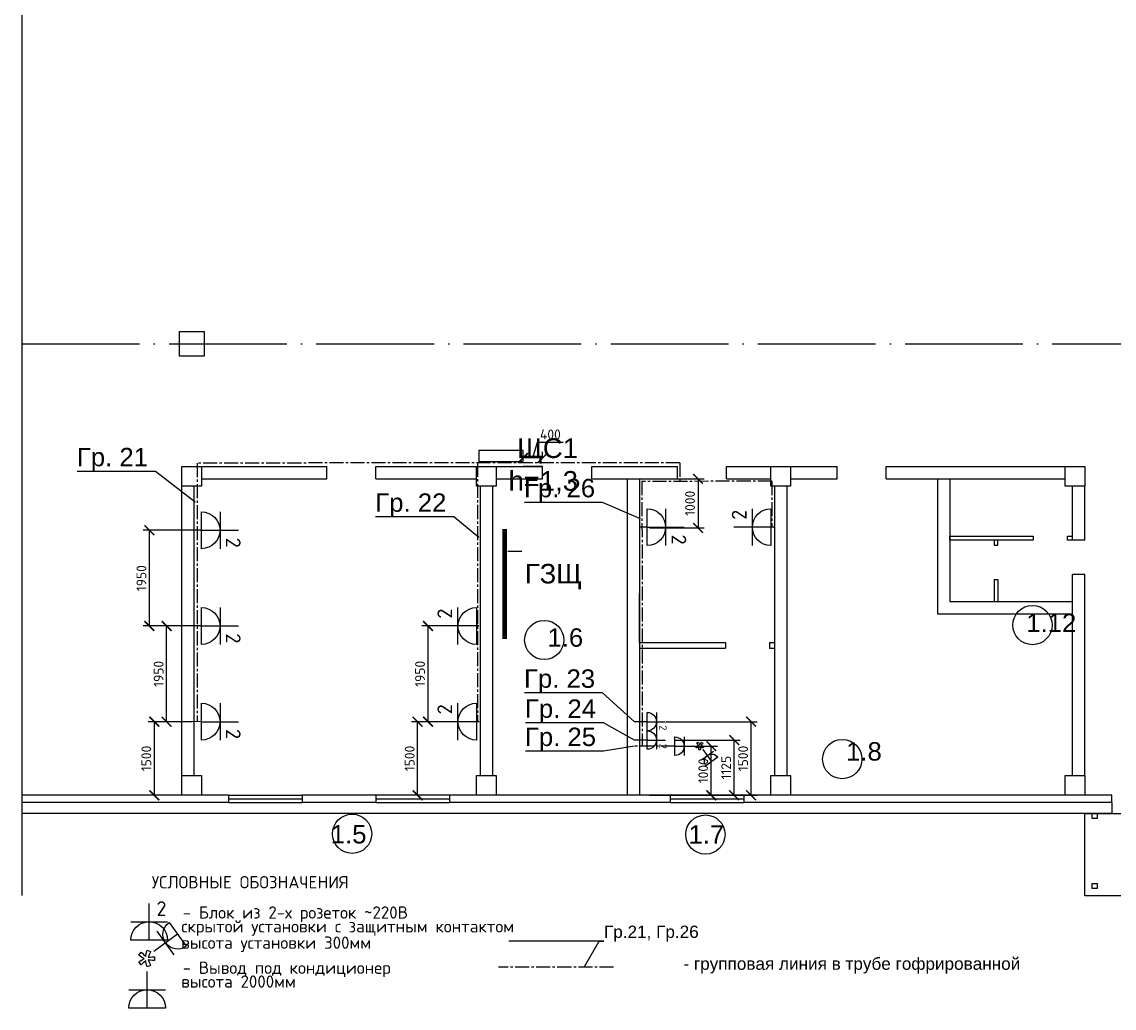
# Model space of a CAD drawing. Header units: millimetres. Extents: x -7047 to 653546, y -441812 to -147059.
# Drawn here: x 170820 to 193082, y -377499 to -357399 of the extents above; entities that cross this region are included whole.
import ezdxf
from ezdxf import colors
from ezdxf.entities.mleader import LeaderData, LeaderLine
from ezdxf.enums import TextEntityAlignment as Align
from ezdxf.math import Vec2, Vec3

# ---------------------------------------------------------------- set-up
doc = ezdxf.new("R2010")
doc.units = ezdxf.units.MM
doc.header["$PDMODE"] = 3
for name, pattern in [('ACAD_ISO04W100', [30, 24, -3, 0, -3]), ('CENTERX2', [4, 2.5, -0.5, 0.5, -0.5]), ('осевая2', [28.575, 19.05, -3.175, 3.175, -3.175])]:
    doc.linetypes.add(name, pattern=pattern)
for name, color, linetype, lineweight in [('$Osveshenie', 240, 'Continuous', 15), ('$Оbорудование', 173, 'Continuous', 20), ('$Оbорудование @ 1', 173, 'Continuous', 20), ('$Оbорудование @ 150', 173, 'Continuous', 20), ('$Оbорудование @ 60', 173, 'Continuous', 20), ('1-Колонна', 244, 'Continuous', 60), ('1-Металл тонк', 107, 'Continuous', 15), ('1-Номр помещения', 173, 'Continuous', 20), ('1-Окна', 133, 'Continuous', 9), ('1-Стена Газоbетонная', 194, 'Continuous', 60), ('1-Стена сэндвич-панель', 157, 'Continuous', 60), ('1-Стена тонкая', 149, 'Continuous', 13), ('1-Цоколь', 249, 'Continuous', 15), ('Ось', 251, 'ACAD_ISO04W100', 9)]:
    doc.layers.add(name, color=color, linetype=linetype, lineweight=lineweight)
for name, color, linetype in [('$TEXT', 250, 'Continuous'), ('$ZAPEMLENIE', 30, 'Continuous'), ('1 этаж', 7, 'Continuous')]:
    doc.layers.add(name, color=color, linetype=linetype)
doc.styles.add('Arial Annotative', font='arial.ttf', dxfattribs={"height": 2.5})
doc.styles.add('GOST_B 0.0', font='isocpeur.ttf')
doc.styles.add('Анно2.0', font='arial.ttf', dxfattribs={"height": 2})
doc.styles.add('Аннот2.5', font='arial.ttf', dxfattribs={"height": 2.5})
doc.styles.add('ГОСТ', font='isocpeur.ttf')
doc.dimstyles.new('100', dxfattribs={"dimscale": 100, "dimtxt": 2, "dimasz": 2, "dimexe": 1.25, "dimexo": 2, "dimtad": 1, "dimdec": 0, "dimtxsty": 'ГОСТ', "dimblk": 'ARCHTICK', "dimcen": 2.5, "dimadec": 0, "dimazin": 0, "dimtfac": 1, "dimtdec": 0, "dimtmove": 1, "dimatfit": 3, "dimfxl": 1, "dimtvp": 1, "dimtolj": 1, "dimtzin": 0, "dimarcsym": 0})

# ---------------------------------------------------------------- blocks, each defined once
blk = doc.blocks.new('$БлокРозеток 2п+PEскрыт_IP2X')
at = {"layer": '$Оbорудование', "lineweight": 20}
for points in [[(0, 0), (0, 5)], [(-2.5, 2.5), (2.5, 2.5)]]:
    blk.add_lwpolyline(points, dxfattribs=at)
blk.add_lwpolyline([(-2.5, 0, -1), (2.5, 0), (-2.5, 0)], format="xyb", dxfattribs=at)
at = {"style": 'GOST_B 0.0'}
blk.add_attdef('КОЛИЧЕСТВОРОЗЕТОК', text='', height=2, dxfattribs=at).set_placement((1, 2.7), align=Align.BOTTOM_LEFT)
blk = doc.blocks.new('_ArchTick')
at = {"color": 0, "linetype": 'ByBlock', "const_width": 0.15}
blk.add_lwpolyline([(-0.5, -0.5), (0.5, 0.5)], dxfattribs=at)
blk = doc.blocks.new('_None')
blk = doc.blocks.new('$Розетка 2п+PEcкрыт_IP2x')
at = {"layer": '$Оbорудование', "lineweight": 20}
for points in [[(0, 0), (0, 5)], [(-2.5, 2.5), (2.5, 2.5)]]:
    blk.add_lwpolyline(points, dxfattribs=at)
blk.add_lwpolyline([(-2.5, 0, -1), (2.5, 0), (-2.5, 0)], format="xyb", dxfattribs=at)
blk = doc.blocks.new('*U184')
at = {"layer": '$Оbорудование @ 1', "rotation": 35.85142707695863}
blk.add_blockref('$Розетка 2п+PEcкрыт_IP2x', (156, 98), dxfattribs=at)
at = {"layer": '$Оbорудование @ 60', "xscale": 60, "yscale": 60, "zscale": 60, "rotation": 35.85142707695862}
blk.add_blockref('$Розетка 2п+PEcкрыт_IP2x', (156, 98), dxfattribs=at)
blk = doc.blocks.new('вывод кондиционер')
for p, q in [((-154, 471), (-124, 493)), ((-58, 493), (-27, 471)), ((-163, 373), (-174, 409)), ((-163, 373), (-163, 373)), ((-74, 334), (-110, 334)), ((-7, 409), (-19, 374))]:
    blk.add_line(p, q)
for points in [[(-113, 423), (-133, 446), (-147, 462), (-154, 471)], [(-124, 493), (-115, 479), (-104, 461), (-92, 438)], [(-92, 438), (-83, 456), (-72, 474), (-58, 493)], [(-27, 471), (-41, 452), (-55, 436), (-70, 422)], [(-174, 409), (-147, 417), (-127, 422), (-113, 423)], [(-104, 398), (-124, 388), (-144, 380), (-163, 373)], [(-110, 334), (-109, 365), (-107, 386), (-104, 398)], [(-19, 374), (-35, 379), (-55, 387), (-79, 398)], [(-79, 398), (-75, 371), (-73, 350), (-74, 334)], [(-70, 422), (-57, 421), (-35, 417), (-7, 409)]]:
    blk.add_open_spline(points, degree=3)
at = {"layer": '$Оbорудование', "color": 1, "linetype": 'ByBlock'}
blk.add_blockref('*U184', (0, 0), dxfattribs=at)
blk = doc.blocks.new('*D111')
at = {"layer": '$Оbорудование', "color": 0, "lineweight": -2, "transparency": 16777216}
for p, q in [((174284, -371661), (173395, -371661)), ((173520, -371661), (173520, -373161)), ((174284, -373161), (173395, -373161))]:
    blk.add_line(p, q, dxfattribs=at)
at = {"layer": 'Defpoints', "color": 0, "linetype": 'ByBlock', "transparency": 16777216}
for p in [(174484, -371661), (173520, -373161), (174484, -373161)]:
    blk.add_point(p, dxfattribs=at)
at = {"layer": '$Оbорудование', "color": 0, "linetype": 'ByBlock', "lineweight": -2, "transparency": 16777216, "xscale": 200, "yscale": 200, "zscale": 200}
for p, rotation in [((173520, -371661), 90), ((173520, -373161), 270)]:
    blk.add_blockref('_ArchTick', p, dxfattribs=dict(at, rotation=rotation))
at = {"layer": '$Оbорудование', "color": 0, "linetype": 'ByBlock', "transparency": 16777216, "insert": (173357, -372411), "char_height": 200, "attachment_point": 5, "rotation": 90, "style": 'ГОСТ'}
blk.add_mtext('\\A1;1500', dxfattribs=at)
blk = doc.blocks.new('*D112')
at = {"layer": '$Оbорудование', "color": 0, "lineweight": -2, "transparency": 16777216}
for p, q in [((174284, -369711), (173646, -369711)), ((173771, -371661), (173771, -369711)), ((174284, -371661), (173646, -371661))]:
    blk.add_line(p, q, dxfattribs=at)
at = {"layer": 'Defpoints', "color": 0, "linetype": 'ByBlock', "transparency": 16777216}
for p in [(173771, -369711), (174484, -369711), (174484, -371661)]:
    blk.add_point(p, dxfattribs=at)
at = {"layer": '$Оbорудование', "color": 0, "linetype": 'ByBlock', "lineweight": -2, "transparency": 16777216, "xscale": 200, "yscale": 200, "zscale": 200}
for p, rotation in [((173771, -369711), 90), ((173771, -371661), 270)]:
    blk.add_blockref('_ArchTick', p, dxfattribs=dict(at, rotation=rotation))
at = {"layer": '$Оbорудование', "color": 0, "linetype": 'ByBlock', "transparency": 16777216, "insert": (173608, -370686), "char_height": 200, "attachment_point": 5, "rotation": 90, "style": 'ГОСТ'}
blk.add_mtext('\\A1;1950', dxfattribs=at)
blk = doc.blocks.new('*D113')
at = {"layer": '$Оbорудование', "color": 0, "lineweight": -2, "transparency": 16777216}
for p, q in [((174284, -367761), (173294, -367761)), ((173419, -369711), (173419, -367761)), ((174284, -369711), (173294, -369711))]:
    blk.add_line(p, q, dxfattribs=at)
at = {"layer": 'Defpoints', "color": 0, "linetype": 'ByBlock', "transparency": 16777216}
for p in [(173419, -367761), (174484, -367761), (174484, -369711)]:
    blk.add_point(p, dxfattribs=at)
at = {"layer": '$Оbорудование', "color": 0, "linetype": 'ByBlock', "lineweight": -2, "transparency": 16777216, "xscale": 200, "yscale": 200, "zscale": 200}
for p, rotation in [((173419, -367761), 90), ((173419, -369711), 270)]:
    blk.add_blockref('_ArchTick', p, dxfattribs=dict(at, rotation=rotation))
at = {"layer": '$Оbорудование', "color": 0, "linetype": 'ByBlock', "transparency": 16777216, "insert": (173257, -368736), "char_height": 200, "attachment_point": 5, "rotation": 90, "style": 'ГОСТ'}
blk.add_mtext('\\A1;1950', dxfattribs=at)
blk = doc.blocks.new('*D114')
at = {"layer": '$Оbорудование', "color": 0, "lineweight": -2, "transparency": 16777216}
for p, q in [((179884, -371661), (178761, -371661)), ((178886, -373161), (178886, -371661)), ((179884, -373161), (178761, -373161))]:
    blk.add_line(p, q, dxfattribs=at)
at = {"layer": 'Defpoints', "color": 0, "linetype": 'ByBlock', "transparency": 16777216}
for p in [(178886, -371661), (180084, -371661), (180084, -373161)]:
    blk.add_point(p, dxfattribs=at)
at = {"layer": '$Оbорудование', "color": 0, "linetype": 'ByBlock', "lineweight": -2, "transparency": 16777216, "xscale": 200, "yscale": 200, "zscale": 200}
for p, rotation in [((178886, -371661), 90), ((178886, -373161), 270)]:
    blk.add_blockref('_ArchTick', p, dxfattribs=dict(at, rotation=rotation))
at = {"layer": '$Оbорудование', "color": 0, "linetype": 'ByBlock', "transparency": 16777216, "insert": (178724, -372411), "char_height": 200, "attachment_point": 5, "rotation": 90, "style": 'ГОСТ'}
blk.add_mtext('\\A1;1500', dxfattribs=at)
blk = doc.blocks.new('*D115')
at = {"layer": '$Оbорудование', "color": 0, "lineweight": -2, "transparency": 16777216}
for p, q in [((179884, -369711), (178973, -369711)), ((179098, -371661), (179098, -369711)), ((179884, -371661), (178973, -371661))]:
    blk.add_line(p, q, dxfattribs=at)
at = {"layer": 'Defpoints', "color": 0, "linetype": 'ByBlock', "transparency": 16777216}
for p in [(179098, -369711), (180084, -369711), (180084, -371661)]:
    blk.add_point(p, dxfattribs=at)
at = {"layer": '$Оbорудование', "color": 0, "linetype": 'ByBlock', "lineweight": -2, "transparency": 16777216, "xscale": 200, "yscale": 200, "zscale": 200}
for p, rotation in [((179098, -369711), 90), ((179098, -371661), 270)]:
    blk.add_blockref('_ArchTick', p, dxfattribs=dict(at, rotation=rotation))
at = {"layer": '$Оbорудование', "color": 0, "linetype": 'ByBlock', "transparency": 16777216, "insert": (178935, -370686), "char_height": 200, "attachment_point": 5, "rotation": 90, "style": 'ГОСТ'}
blk.add_mtext('\\A1;1950', dxfattribs=at)
blk = doc.blocks.new('*D116')
at = {"layer": '$Оbорудование', "color": 0, "lineweight": -2, "transparency": 16777216}
for p, q in [((184330, -372161), (184996, -372161)), ((184871, -373161), (184871, -372161)), ((183609, -373161), (184996, -373161))]:
    blk.add_line(p, q, dxfattribs=at)
at = {"layer": 'Defpoints', "color": 0, "linetype": 'ByBlock', "transparency": 16777216}
for p in [(184130, -372161), (184871, -372161), (183409, -373161)]:
    blk.add_point(p, dxfattribs=at)
at = {"layer": '$Оbорудование', "color": 0, "linetype": 'ByBlock', "lineweight": -2, "transparency": 16777216, "xscale": 200, "yscale": 200, "zscale": 200}
for p, rotation in [((184871, -372161), 90), ((184871, -373161), 270)]:
    blk.add_blockref('_ArchTick', p, dxfattribs=dict(at, rotation=rotation))
at = {"layer": '$Оbорудование', "color": 0, "linetype": 'ByBlock', "transparency": 16777216, "insert": (184708, -372661), "char_height": 200, "attachment_point": 5, "rotation": 90, "style": 'ГОСТ'}
blk.add_mtext('\\A1;1000', dxfattribs=at)
blk = doc.blocks.new('*D117')
at = {"layer": '$Оbорудование', "color": 0, "lineweight": -2, "transparency": 16777216}
for p, q in [((184141, -372036), (185462, -372036)), ((185337, -373161), (185337, -372036)), ((183609, -373161), (185462, -373161))]:
    blk.add_line(p, q, dxfattribs=at)
at = {"layer": 'Defpoints', "color": 0, "linetype": 'ByBlock', "transparency": 16777216}
for p in [(183941, -372036), (185337, -372036), (183409, -373161)]:
    blk.add_point(p, dxfattribs=at)
at = {"layer": '$Оbорудование', "color": 0, "linetype": 'ByBlock', "lineweight": -2, "transparency": 16777216, "xscale": 200, "yscale": 200, "zscale": 200}
for p, rotation in [((185337, -372036), 90), ((185337, -373161), 270)]:
    blk.add_blockref('_ArchTick', p, dxfattribs=dict(at, rotation=rotation))
at = {"layer": '$Оbорудование', "color": 0, "linetype": 'ByBlock', "transparency": 16777216, "insert": (185174, -372598), "char_height": 200, "attachment_point": 5, "rotation": 90, "style": 'ГОСТ'}
blk.add_mtext('\\A1;1125', dxfattribs=at)
blk = doc.blocks.new('*D118')
at = {"layer": '$Оbорудование', "color": 0, "lineweight": -2, "transparency": 16777216}
for p, q in [((183954, -371661), (185807, -371661)), ((185682, -373161), (185682, -371661)), ((183609, -373161), (185807, -373161))]:
    blk.add_line(p, q, dxfattribs=at)
at = {"layer": 'Defpoints', "color": 0, "linetype": 'ByBlock', "transparency": 16777216}
for p in [(183754, -371661), (185682, -371661), (183409, -373161)]:
    blk.add_point(p, dxfattribs=at)
at = {"layer": '$Оbорудование', "color": 0, "linetype": 'ByBlock', "lineweight": -2, "transparency": 16777216, "xscale": 200, "yscale": 200, "zscale": 200}
for p, rotation in [((185682, -371661), 90), ((185682, -373161), 270)]:
    blk.add_blockref('_ArchTick', p, dxfattribs=dict(at, rotation=rotation))
at = {"layer": '$Оbорудование', "color": 0, "linetype": 'ByBlock', "transparency": 16777216, "insert": (185520, -372411), "char_height": 200, "attachment_point": 5, "rotation": 90, "style": 'ГОСТ'}
blk.add_mtext('\\A1;1500', dxfattribs=at)
blk = doc.blocks.new('*D119')
at = {"layer": '$Оbорудование', "color": 0, "lineweight": -2, "transparency": 16777216}
for p, q in [((183609, -366711), (184726, -366711)), ((184601, -366711), (184601, -367711)), ((183609, -367711), (184726, -367711))]:
    blk.add_line(p, q, dxfattribs=at)
at = {"layer": 'Defpoints', "color": 0, "linetype": 'ByBlock', "transparency": 16777216}
for p in [(183409, -366711), (183409, -367711), (184601, -367711)]:
    blk.add_point(p, dxfattribs=at)
at = {"layer": '$Оbорудование', "color": 0, "linetype": 'ByBlock', "lineweight": -2, "transparency": 16777216, "xscale": 200, "yscale": 200, "zscale": 200}
for p, rotation in [((184601, -366711), 90), ((184601, -367711), 270)]:
    blk.add_blockref('_ArchTick', p, dxfattribs=dict(at, rotation=rotation))
at = {"layer": '$Оbорудование', "color": 0, "linetype": 'ByBlock', "transparency": 16777216, "insert": (184438, -367211), "char_height": 200, "attachment_point": 5, "rotation": 90, "style": 'ГОСТ'}
blk.add_mtext('\\A1;1000', dxfattribs=at)
blk = doc.blocks.new('*D121')
at = {"layer": '$Оbорудование', "color": 0, "lineweight": -2, "transparency": 16777216}
for p, q in [((181234, -366287), (181330, -365968)), ((181330, -365968), (181855, -365968)), ((181034, -366261), (181034, -366162)), ((181434, -366261), (181434, -366162)), ((181434, -366287), (181034, -366287))]:
    blk.add_line(p, q, dxfattribs=at)
at = {"layer": 'Defpoints', "color": 0, "linetype": 'ByBlock', "transparency": 16777216}
for p in [(181034, -366287), (181034, -366461), (181434, -366461)]:
    blk.add_point(p, dxfattribs=at)
at = {"layer": '$Оbорудование', "color": 0, "linetype": 'ByBlock', "lineweight": -2, "transparency": 16777216, "xscale": 200, "yscale": 200, "zscale": 200, "rotation": 180}
blk.add_blockref('_ArchTick', (181034, -366287), dxfattribs=at)
at = {"layer": '$Оbорудование', "color": 0, "linetype": 'ByBlock', "lineweight": -2, "transparency": 16777216, "xscale": 200, "yscale": 200, "zscale": 200}
blk.add_blockref('_ArchTick', (181434, -366287), dxfattribs=at)
at = {"layer": '$Оbорудование', "color": 0, "linetype": 'ByBlock', "transparency": 16777216, "insert": (181592, -365806), "char_height": 200, "attachment_point": 5, "style": 'ГОСТ'}
blk.add_mtext('\\A1;400', dxfattribs=at)

msp = doc.modelspace()

# ---------------------------------------------------------------- linework, layer by layer
at = {"layer": '$Osveshenie', "color": 7, "linetype": 'осевая2', "ltscale": 15}
for points in [[(184231.6, -366384.6), (174391.6, -366390.7)], [(174391.6, -366390.7), (174394.3, -371660.9)], [(180103.6, -366387.8), (180107.4, -371660.8)], [(184231.6, -366385.7), (184231.6, -366760.7)], [(186102.7, -366759.7), (183458.6, -366765.7)], [(183458.6, -366761.1), (183461.4, -372160.7)], [(186102.7, -366759.7), (186103.2, -367697.7)], [(183566.3, -367697.7), (183425.3, -367697.7)], [(186144.4, -367697.7), (186158.9, -367697.7)], [(174483.9, -367760.7), (174196.9, -367760.9)], [(181008.9, -368191.7), (180659.4, -368191.7)], [(174483.9, -369710.7), (174196.9, -369710.9)], [(180136.4, -369710.9), (180083.9, -369710.9)], [(174483.9, -371660.7), (174196.9, -371660.9)], [(180137.8, -371660.8), (180083.9, -371660.9)], [(183566.3, -371661), (183309.4, -371661)], [(183566.3, -372036), (183309.4, -372036)], [(184130, -372160.7), (183309.4, -372160.7)], [(182876.3, -376660.7), (180537.4, -376660.7)]]:
    msp.add_lwpolyline(points, dxfattribs=at)
at = {"layer": '$ZAPEMLENIE', "color": 7, "const_width": 100}
msp.add_lwpolyline([(180659.4, -367731.2), (180659.4, -369975.4)], dxfattribs=at)
at = {"layer": '$Оbорудование', "color": 0, "linetype": 'ByBlock'}
for p, q in [((181433.9, -366460.9), (181033.9, -366460.9)), ((174483.9, -366710.9), (177033.9, -366710.9)), ((183408.9, -366710.9), (183408.9, -367710.9)), ((186158.9, -367697.7), (186083.9, -367697.7)), ((189733.9, -367960.9), (189733.9, -367880.9)), ((189733.9, -367880.9), (191433.8, -367880.9)), ((191433.9, -367960.9), (189733.9, -367960.9)), ((190633.9, -367960.9), (190633.9, -368060.9)), ((190713.9, -368060.9), (190713.9, -367960.9)), ((191433.8, -367880.9), (191433.8, -367960.9)), ((190633.9, -368060.9), (190713.9, -368060.9)), ((190633.9, -368760.9), (190633.9, -369210.9)), ((190633.9, -368760.9), (190713.9, -368760.9)), ((190713.9, -368760.9), (190713.9, -369210.9)), ((183408.9, -370048.9), (183408.9, -369048.9))]:
    msp.add_line(p, q, dxfattribs=at)
at = {"layer": '$Оbорудование', "color": 7, "linetype": 'ByBlock'}
for p, q in [((192133.9, -367960.9), (192133.9, -367880.9)), ((192133.9, -367880.9), (192233.9, -367880.9)), ((192233.9, -367960.9), (192133.9, -367960.9))]:
    msp.add_line(p, q, dxfattribs=at)
at = {"layer": '$Оbорудование'}
for p, q in [((192233.9, -367834.2), (192233.9, -367834.2)), ((192313.9, -367834.2), (192313.9, -367834.2))]:
    msp.add_line(p, q, dxfattribs=at)
at = {"layer": '$Оbорудование', "color": 252, "linetype": 'CENTERX2', "lineweight": 5, "transparency": 33554498}
for p, q in [((183758.9, -373160.9), (183408.9, -373160.9)), ((184358.9, -373160.9), (183758.9, -373160.9)), ((184958.9, -373160.9), (184358.9, -373160.9)), ((185558.9, -373160.9), (184958.9, -373160.9)), ((186158.9, -373160.9), (185558.9, -373160.9))]:
    msp.add_line(p, q, dxfattribs=at)
at = {"layer": '$Оbорудование', "color": 0}
for centre in [(191416.5, -369692), (181466.8, -369996.5), (187540.7, -372422.9), (177550.7, -373945), (184751.5, -373961.6)]:
    msp.add_circle(centre, 400, dxfattribs=at)
at = {"color": 7}
msp.add_lwpolyline([(170820.3, -338647.1), (170820.3, -375203.1)], dxfattribs=at)
at = {"layer": '1-Колонна', "color": 7, "lineweight": 0}
for points in [[(174033.9, -363710.9), (174533.9, -363710.9), (174533.9, -364210.9), (174033.9, -364210.9)], [(174083.9, -366460.9), (174483.9, -366460.9), (174483.9, -366860.9), (174083.9, -366860.9)], [(180083.9, -366460.9), (180483.9, -366460.9), (180483.9, -366860.9), (180083.9, -366860.9)], [(186083.9, -366460.9), (186483.9, -366460.9), (186483.9, -366860.9), (186083.9, -366860.9)], [(192083.9, -366460.9), (192483.9, -366460.9), (192483.9, -366860.9), (192083.9, -366860.9)], [(174083.9, -372760.9), (174483.9, -372760.9), (174483.9, -373160.9), (174083.9, -373160.9)], [(180083.9, -372760.9), (180483.9, -372760.9), (180483.9, -373160.9), (180083.9, -373160.9)], [(186083.9, -372760.9), (186483.9, -372760.9), (186483.9, -373160.9), (186083.9, -373160.9)], [(192083.9, -372760.9), (192483.9, -372760.9), (192483.9, -373160.9), (192083.9, -373160.9)]]:
    msp.add_lwpolyline(points, close=True, dxfattribs=at)
at = {"layer": '1-Металл тонк', "color": 7, "lineweight": 0}
for points in [[(192633.9, -373530.9), (192733.9, -373530.9), (192733.9, -373630.9), (192633.9, -373630.9)], [(192633.9, -374960.9), (192733.9, -374960.9), (192733.9, -375060.9), (192633.9, -375060.9)]]:
    msp.add_lwpolyline(points, close=True, dxfattribs=at)
at = {"layer": '1-Номр помещения', "color": 7}
msp.add_lwpolyline([(180133.9, -366135.9), (180133.9, -366360.9), (181033.9, -366360.9), (181033.9, -366135.9)], close=True, dxfattribs=at)
at = {"layer": '1-Окна', "color": 7, "lineweight": 0}
for p, q in [((175033.9, -373235.9), (176533.9, -373235.9)), ((178033.9, -373235.9), (179533.9, -373235.9)), ((184033.9, -373235.9), (185533.9, -373235.9))]:
    msp.add_line(p, q, dxfattribs=at)
at = {"layer": '1-Стена Газоbетонная', "color": 7, "lineweight": 0, "ltscale": 100}
for p, q in [((181433.9, -366710.9), (181433.9, -366460.9)), ((182433.9, -366710.9), (182433.9, -366460.9)), ((184183.9, -366710.9), (184183.9, -366460.9)), ((185183.9, -366710.9), (185183.9, -366460.9)), ((187433.9, -366710.9), (187433.9, -366460.9)), ((188433.9, -366710.9), (188433.9, -366460.9)), ((180158.9, -366860.9), (180158.9, -372760.9)), ((180408.9, -366860.9), (180408.9, -372760.9)), ((183158.9, -366710.9), (183158.9, -373160.9)), ((183408.9, -366710.9), (183408.9, -373160.9)), ((186158.9, -366860.9), (186158.9, -372760.9)), ((186408.9, -366860.9), (186408.9, -372760.9)), ((192233.9, -367960.9), (192233.9, -366860.9)), ((192483.9, -367960.9), (192483.9, -366860.9)), ((192483.9, -367960.9), (192233.9, -367960.9)), ((192233.9, -372760.9), (192233.9, -368660.9)), ((192483.9, -368660.9), (192233.9, -368660.9)), ((192483.9, -372760.9), (192483.9, -368660.9))]:
    msp.add_line(p, q, dxfattribs=at)
for points in [[(174483.9, -366460.9), (177033.9, -366460.9)], [(177033.9, -366710.9), (177033.9, -366460.9)], [(178033.9, -366460.9), (181433.9, -366460.9)], [(178033.9, -366710.9), (178033.9, -366460.9)], [(182433.9, -366460.9), (184183.9, -366460.9)], [(185183.9, -366460.9), (187433.9, -366460.9)], [(188433.9, -366460.9), (192483.9, -366460.9)], [(174083.9, -367510.9), (174083.9, -366860.9)], [(174333.9, -367510.9), (174333.9, -366860.9)], [(178033.9, -366710.9), (180083.9, -366710.9)], [(180483.9, -366710.9), (181433.9, -366710.9)], [(182433.9, -366710.9), (184183.9, -366710.9)], [(185183.9, -366710.9), (186083.9, -366710.9)], [(186483.9, -366710.9), (187433.9, -366710.9)], [(188433.9, -366710.9), (192083.9, -366710.9)], [(189483.9, -366710.9), (189483.9, -369460.9), (192233.9, -369460.9)], [(189733.9, -366710.9), (189733.9, -369210.9), (192233.9, -369210.9)], [(174083.9, -372760.9), (174083.9, -367510.9)], [(174333.9, -372760.9), (174333.9, -367510.9)], [(183408.9, -370048.9), (185158.9, -370048.9)], [(183408.9, -370160.9), (185158.9, -370160.9)], [(185158.9, -370048.9), (185158.9, -370160.9)], [(186058.9, -370048.9), (186058.9, -370160.9)], [(186058.9, -370048.9), (186158.9, -370048.9)], [(186058.9, -370160.9), (186158.9, -370160.9)]]:
    msp.add_lwpolyline(points, dxfattribs=at)
at = {"layer": '1-Стена сэндвич-панель', "color": 7, "lineweight": 0}
for p, q in [((175033.9, -373160.9), (175033.9, -373310.9)), ((176533.9, -373160.9), (176533.9, -373310.9)), ((178033.9, -373160.9), (178033.9, -373310.9)), ((179533.9, -373160.9), (179533.9, -373310.9)), ((184033.9, -373160.9), (184033.9, -373310.9)), ((185533.9, -373160.9), (185533.9, -373310.9)), ((193033.9, -373310.9), (193033.9, -373160.9))]:
    msp.add_line(p, q, dxfattribs=at)
for points in [[(175033.9, -373160.9), (170820.3, -373160.9)], [(175033.9, -373310.9), (170820.3, -373310.9)], [(178033.9, -373160.9), (176533.9, -373160.9)], [(178033.9, -373310.9), (176533.9, -373310.9)], [(184033.9, -373160.9), (179533.9, -373160.9)], [(184033.9, -373310.9), (179533.9, -373310.9)], [(193033.9, -373160.9), (185533.9, -373160.9)], [(193033.9, -373310.9), (185533.9, -373310.9)]]:
    msp.add_lwpolyline(points, dxfattribs=at)
at = {"layer": '1-Стена тонкая', "color": 7, "lineweight": 0}
for p, q in [((175033.9, -373160.9), (176533.9, -373160.9)), ((175033.9, -373310.9), (176533.9, -373310.9)), ((179533.9, -373160.9), (178033.9, -373160.9)), ((178033.9, -373310.9), (179533.9, -373310.9)), ((185533.9, -373160.9), (184033.9, -373160.9)), ((184033.9, -373310.9), (185533.9, -373310.9))]:
    msp.add_line(p, q, dxfattribs=at)
at = {"layer": '1-Цоколь', "color": 7, "lineweight": 0}
msp.add_line((193033.9, -373310.9), (193033.9, -373530.9), dxfattribs=at)
msp.add_lwpolyline([(193033.9, -373530.9), (170820.3, -373530.9)], dxfattribs=at)
msp.add_lwpolyline([(192483.9, -373530.9), (195083.9, -373530.9), (195083.9, -375210.9), (192483.9, -375210.9)], close=True, dxfattribs=at)
at = {"layer": 'Ось', "color": 7, "lineweight": 0, "ltscale": 100}
msp.add_line((170820.3, -363960.9), (204283.9, -363960.9), dxfattribs=at)

# ---------------------------------------------------------------- block references
at = {"layer": '$Оbорудование', "color": 0, "linetype": 'ByBlock'}
msp.add_blockref('вывод кондиционер', (184726.3, -372569.4), dxfattribs=at)
at = {"layer": '$Оbорудование', "color": 7}
msp.add_blockref('_ArchTick', (181709.7, -374190.9), dxfattribs=at)
at = {"layer": '$Оbорудование', "color": 0, "linetype": 'ByBlock', "xscale": 2, "yscale": 2, "zscale": 2, "rotation": 90}
msp.add_blockref('вывод кондиционер', (174191.1, -376306.7), dxfattribs=at)
at = {"layer": '$Оbорудование @ 150', "color": 0, "linetype": 'ByBlock'}
for p, xscale, yscale, zscale, rotation in [((174483.9, -367760.9), 150, 150, 150, 270), ((183566.3, -367697.9), 150, 150, 150, 270), ((186083.9, -367697.7), 150, 150, 150, 89.99999999999999), ((174483.9, -369710.9), 150, 150, 150, 270), ((180083.9, -369710.9), 150, 150, 150, 89.99999999999999), ((174483.9, -371660.9), 150, 150, 150, 270), ((180083.9, -371660.9), 150, 150, 150, 89.99999999999999), ((183566.3, -371661), 75, 75, 75, 270), ((183566.3, -372036), 75, 75, 75, 270)]:
    msp.add_blockref('$БлокРозеток 2п+PEскрыт_IP2X', p, dxfattribs=dict(at, xscale=xscale, yscale=yscale, zscale=zscale, rotation=rotation)).add_auto_attribs({'КОЛИЧЕСТВОРОЗЕТОК': '2'})
at = {"layer": '$Оbорудование @ 150', "color": 0, "linetype": 'ByBlock', "xscale": 75, "yscale": 75, "zscale": 75, "rotation": 270}
msp.add_blockref('$БлокРозеток 2п+PEскрыт_IP2X', (184130, -372160.7), dxfattribs=at)
at = {"layer": '$Оbорудование @ 150', "color": 0, "linetype": 'ByBlock', "xscale": 150, "yscale": 150, "zscale": 150}
msp.add_blockref('$БлокРозеток 2п+PEскрыт_IP2X', (173413.9, -376115.2), dxfattribs=at).add_auto_attribs({'КОЛИЧЕСТВОРОЗЕТОК': '2'})
msp.add_blockref('$БлокРозеток 2п+PEскрыт_IP2X', (173373.6, -377499.2), dxfattribs=at)

# ---------------------------------------------------------------- texts
at = {"layer": '$Osveshenie', "color": 7, "style": 'Аннот2.5'}
msp.add_text('- групповая линия в трубе гофрированной', height=250, dxfattribs=at).set_placement((184303.6, -376717.8))
at = {"layer": '$Оbорудование', "color": 7, "char_height": 400, "width": 582.794, "attachment_point": 6, "style": 'Анно2.0'}
for s, insert in [('ЩС1\\Ph=1,3', (182153.7, -366457.6)), ('ГЗЩ', (182235.1, -368702.7))]:
    msp.add_mtext(s, dxfattribs=dict(at, insert=insert))
at = {"layer": '1 этаж', "color": 7, "lineweight": 25, "style": 'ГОСТ'}
for s, p in [('УСЛОВНЫЕ ОБОЗНАЧЕНИЯ', (173467.6, -375057.7)), ('- Блок из 2-х розеток ~220B ', (174097.1, -375675)), ('скрытой установки с защитным контактом', (174069.6, -375956.6)), ('высота установки 300мм', (174069.6, -376289.5)), ('- Вывод под кондиционер ', (174097.1, -376800.3)), ('высота 2000мм', (174069.6, -377081.9))]:
    msp.add_text(s, height=250, dxfattribs=at).set_placement(p)
at = {"layer": '1-Номр помещения', "color": 0, "char_height": 375, "width": 1061.513, "attachment_point": 5, "style": 'Аннот2.5'}
for s, insert in [('1.12', (191800.9, -369647.2)), ('1.8', (187981.7, -372269.1))]:
    msp.add_mtext(s, dxfattribs=dict(at, insert=insert))
at = {"layer": '1-Номр помещения', "color": 7, "char_height": 375, "width": 1061.513, "attachment_point": 5, "style": 'Аннот2.5'}
for s, insert in [('1.6', (181896.2, -369948.5)), ('1.5', (177480, -373958)), ('1.7', (184771.1, -373958))]:
    msp.add_mtext(s, dxfattribs=dict(at, insert=insert))

# ---------------------------------------------------------------- dimensions: what is measured, and where the dimension line sits
at = {"layer": '$Оbорудование', "color": 0, "linetype": 'ByBlock'}
dim = msp.add_linear_dim(base=(181033.9, -366286.9), p1=(181433.9, -366460.9), p2=(181033.9, -366460.9), dimstyle='100', override={"dimfxl": 250}, dxfattribs=at)
dim.commit()
dim.dimension.update_dxf_attribs({"geometry": '*D121', "text_midpoint": (181392.1, -365805.6)})
for base, p1, p2, picture, middle in [((184600.6, -367710.9), (183408.9, -366710.9), (183408.9, -367710.9), '*D119', (184438.1, -367210.9)), ((173419.3, -367760.7), (174483.9, -369710.9), (174483.9, -367760.7), '*D113', (173256.8, -368735.8)), ((173770.9, -369710.7), (174483.9, -371660.9), (174483.9, -369710.7), '*D112', (173608.4, -370685.8)), ((179097.7, -369710.9), (180083.9, -371660.9), (180083.9, -369710.9), '*D115', (178935.2, -370685.9)), ((173519.9, -373160.9), (174483.9, -371660.7), (174483.9, -373160.9), '*D111', (173357.4, -372410.8)), ((178886.1, -371660.9), (180083.9, -373160.9), (180083.9, -371660.9), '*D114', (178723.6, -372410.9)), ((185682.4, -371661), (183408.9, -373160.9), (183753.8, -371661), '*D118', (185519.9, -372411)), ((185336.9, -372036), (183408.9, -373160.9), (183941.3, -372036), '*D117', (185174.4, -372598.5)), ((184870.5, -372160.7), (183408.9, -373160.9), (184130, -372160.7), '*D116', (184708, -372660.8))]:
    dim = msp.add_linear_dim(base=base, p1=p1, p2=p2, angle=90, dimstyle='100', override={"dimfxl": 250}, dxfattribs=at)
    dim.commit()
    dim.dimension.update_dxf_attribs({"geometry": picture, "text_midpoint": middle})

# ---------------------------------------------------------------- leaders
at = {"layer": '$TEXT', "color": 7}
ml = msp.add_multileader_mtext('Standard', dxfattribs=at)
ml.set_content('{\\fArial|b0|i0|c204|p34;Гр}. 21', color=7, style='Анно2.0')
ml.set_leader_properties(color=256)
ml.set_arrow_properties(name='NONE')
ml.build(insert=Vec2(0, 0))
ml.multileader.update_dxf_attribs({"text_left_attachment_type": 6, "text_right_attachment_type": 6, "dogleg_length": 1, "arrow_head_size": 450, "scale": 150})
ctx = ml.context
ctx.base_point, ctx.scale, ctx.char_height, ctx.arrow_head_size, ctx.landing_gap_size, ctx.plane_origin = Vec3(172079.7, -366560.1), 150, 375, 450, 0, Vec3(174159.7, -368020.7)
ctx.left_attachment, ctx.right_attachment, ctx.text_align_type = 6, 6, 2
notes = []
notes.append((ctx, [(1, (1, 1, 0), (173541.2, -366560.1), (-1, 0), 150, [(0, [(174353.1, -367189.7), (173541.2, -366560.1)], 0, [])])]))
ctx.mtext.insert, ctx.mtext.alignment, ctx.mtext.flow_direction = Vec3(173391.2, -366081), 3, 5
ml = msp.add_multileader_mtext('Standard', dxfattribs=at)
ml.set_content('{\\fArial|b0|i0|c204|p34;Гр}. 26', color=7, style='Анно2.0')
ml.set_leader_properties(color=256)
ml.set_arrow_properties(name='NONE')
ml.build(insert=Vec2(0, 0))
ml.multileader.update_dxf_attribs({"text_left_attachment_type": 6, "text_right_attachment_type": 6, "dogleg_length": 1, "arrow_head_size": 450, "scale": 150})
ctx = ml.context
ctx.base_point, ctx.scale, ctx.char_height, ctx.arrow_head_size, ctx.landing_gap_size, ctx.plane_origin = Vec3(181120.1, -367192.4), 150, 375, 450, 0, Vec3(183272.2, -368390.2)
ctx.left_attachment, ctx.right_attachment, ctx.text_align_type = 6, 6, 2
notes.append((ctx, [(1, (1, 1, 0), (182653.7, -367192.4), (-1, 0), 150, [(0, [(183425.3, -367525.1), (182653.7, -367192.4)], 0, [])])]))
ctx.mtext.insert, ctx.mtext.alignment, ctx.mtext.flow_direction = Vec3(182503.7, -366713.2), 3, 5
ml = msp.add_multileader_mtext('Standard', dxfattribs=at)
ml.set_content('{\\fArial|b0|i0|c204|p34;Гр}. 22', color=7, style='Анно2.0')
ml.set_leader_properties(color=256)
ml.set_arrow_properties(name='NONE')
ml.build(insert=Vec2(0, 0))
ml.multileader.update_dxf_attribs({"text_left_attachment_type": 6, "text_right_attachment_type": 6, "dogleg_length": 1, "arrow_head_size": 450, "scale": 150})
ctx = ml.context
ctx.base_point, ctx.scale, ctx.char_height, ctx.arrow_head_size, ctx.landing_gap_size, ctx.plane_origin = Vec3(178092.2, -367488.1), 150, 375, 450, 0, Vec3(180240.7, -368948.7)
ctx.left_attachment, ctx.right_attachment, ctx.text_align_type = 6, 6, 2
notes.append((ctx, [(1, (1, 1, 0), (179622.2, -367488.1), (-1, 0), 150, [(0, [(180135.1, -367909), (179622.2, -367488.1)], 0, [])])]))
ctx.mtext.insert, ctx.mtext.alignment, ctx.mtext.flow_direction = Vec3(179472.2, -367009), 3, 5
ml = msp.add_multileader_mtext('Standard', dxfattribs=at)
ml.set_content('{\\fArial|b0|i0|c204|p34;Гр}. 23', color=7, style='Анно2.0')
ml.set_leader_properties(color=256)
ml.set_arrow_properties(name='NONE')
ml.build(insert=Vec2(0, 0))
ml.multileader.update_dxf_attribs({"text_left_attachment_type": 6, "text_right_attachment_type": 6, "dogleg_length": 1, "arrow_head_size": 450, "scale": 150})
ctx = ml.context
ctx.base_point, ctx.scale, ctx.char_height, ctx.arrow_head_size, ctx.landing_gap_size, ctx.plane_origin = Vec3(181119.8, -371074.7), 150, 375, 450, 0, Vec3(183272.2, -372535.3)
ctx.left_attachment, ctx.right_attachment, ctx.text_align_type = 6, 6, 2
notes.append((ctx, [(1, (1, 1, 0), (182653.7, -371074.7), (-1, 0), 150, [(0, [(183309.4, -371661), (182653.7, -371074.7)], 0, [])])]))
ctx.mtext.insert, ctx.mtext.alignment, ctx.mtext.flow_direction = Vec3(182503.7, -370595.6), 3, 5
ml = msp.add_multileader_mtext('Standard', dxfattribs=at)
ml.set_content('{\\fArial|b0|i0|c204|p34;Гр}. 24', color=7, style='Анно2.0')
ml.set_leader_properties(color=256)
ml.set_arrow_properties(name='NONE')
ml.build(insert=Vec2(0, 0))
ml.multileader.update_dxf_attribs({"text_left_attachment_type": 6, "text_right_attachment_type": 6, "dogleg_length": 1, "arrow_head_size": 450, "scale": 150})
ctx = ml.context
ctx.base_point, ctx.scale, ctx.char_height, ctx.arrow_head_size, ctx.landing_gap_size, ctx.plane_origin = Vec3(181140.4, -371686.8), 150, 375, 450, 0, Vec3(183272.2, -372910.3)
ctx.left_attachment, ctx.right_attachment, ctx.text_align_type = 6, 6, 2
notes.append((ctx, [(1, (1, 1, 0), (182672.7, -371686.8), (-1, 0), 150, [(0, [(183309.4, -372036), (182672.7, -371686.8)], 0, [])])]))
ctx.mtext.insert, ctx.mtext.alignment, ctx.mtext.flow_direction = Vec3(182522.7, -371207.7), 3, 5
ml = msp.add_multileader_mtext('Standard', dxfattribs=at)
ml.set_content('{\\fArial|b0|i0|c204|p34;Гр}. 2{\\fArial|b0|i0|c204|p34;5}', color=7, style='Анно2.0')
ml.set_leader_properties(color=256)
ml.set_arrow_properties(name='NONE')
ml.build(insert=Vec2(0, 0))
ml.multileader.update_dxf_attribs({"text_left_attachment_type": 6, "text_right_attachment_type": 6, "dogleg_length": 1, "arrow_head_size": 450, "scale": 150})
ctx = ml.context
ctx.base_point, ctx.scale, ctx.char_height, ctx.arrow_head_size, ctx.landing_gap_size, ctx.plane_origin = Vec3(181136.1, -372261.6), 150, 375, 450, 0, Vec3(183272.2, -373485.1)
ctx.left_attachment, ctx.right_attachment, ctx.text_align_type = 6, 6, 2
notes.append((ctx, [(1, (1, 1, 0), (182672.7, -372261.6), (-1, 0), 150, [(0, [(183309.4, -372160.7), (182672.7, -372261.6)], 0, [])])]))
ctx.mtext.insert, ctx.mtext.alignment, ctx.mtext.flow_direction = Vec3(182522.7, -371782.5), 3, 5
ml = msp.add_multileader_mtext('Standard', dxfattribs=at)
ml.set_content('{\\fArial|b0|i0|c204|p34;Гр}.{\\fArial|b0|i0|c204|p34;21}, {\\fArial|b0|i0|c204|p34;Гр}.{\\fArial|b0|i0|c204|p34;2}6', color=7, style='Arial Annotative')
ml.set_leader_properties(color=256)
ml.set_arrow_properties(name='NONE')
ml.build(insert=Vec2(0, 0))
ml.multileader.update_dxf_attribs({"text_left_attachment_type": 6, "text_right_attachment_type": 6, "dogleg_length": 1, "arrow_head_size": 300, "scale": 100})
ctx = ml.context
ctx.base_point, ctx.scale, ctx.char_height, ctx.arrow_head_size, ctx.landing_gap_size, ctx.plane_origin = Vec3(182683.7, -376137.1), 100, 250, 300, 0, Vec3(182281.4, -376660.7)
ctx.left_attachment, ctx.right_attachment = 6, 6
notes.append((ctx, [(0, (1, 1, 0), (182583.7, -376137.1), (1, 0), 100, [(0, [(182281.4, -376660.7), (182583.7, -376137.1)], 0, [])])]))
ctx.mtext.insert, ctx.mtext.flow_direction = Vec3(182683.7, -375817.7), 5
for ctx, leaders in notes:
    for number, flags, end, landing, length, lines in leaders:
        leader = LeaderData()
        leader.index, (leader.has_last_leader_line, leader.has_dogleg_vector, leader.attachment_direction) = number, flags
        leader.last_leader_point, leader.dogleg_vector, leader.dogleg_length = Vec3(end), Vec3(landing), length
        for number, points, colour, breaks in lines:
            line = LeaderLine()
            line.index, line.vertices, line.color, line.breaks = number, Vec3.list(points), colors.encode_raw_color(colour), breaks
            leader.lines.append(line)
        ctx.leaders.append(leader)

doc.saveas('drawing.dxf')
